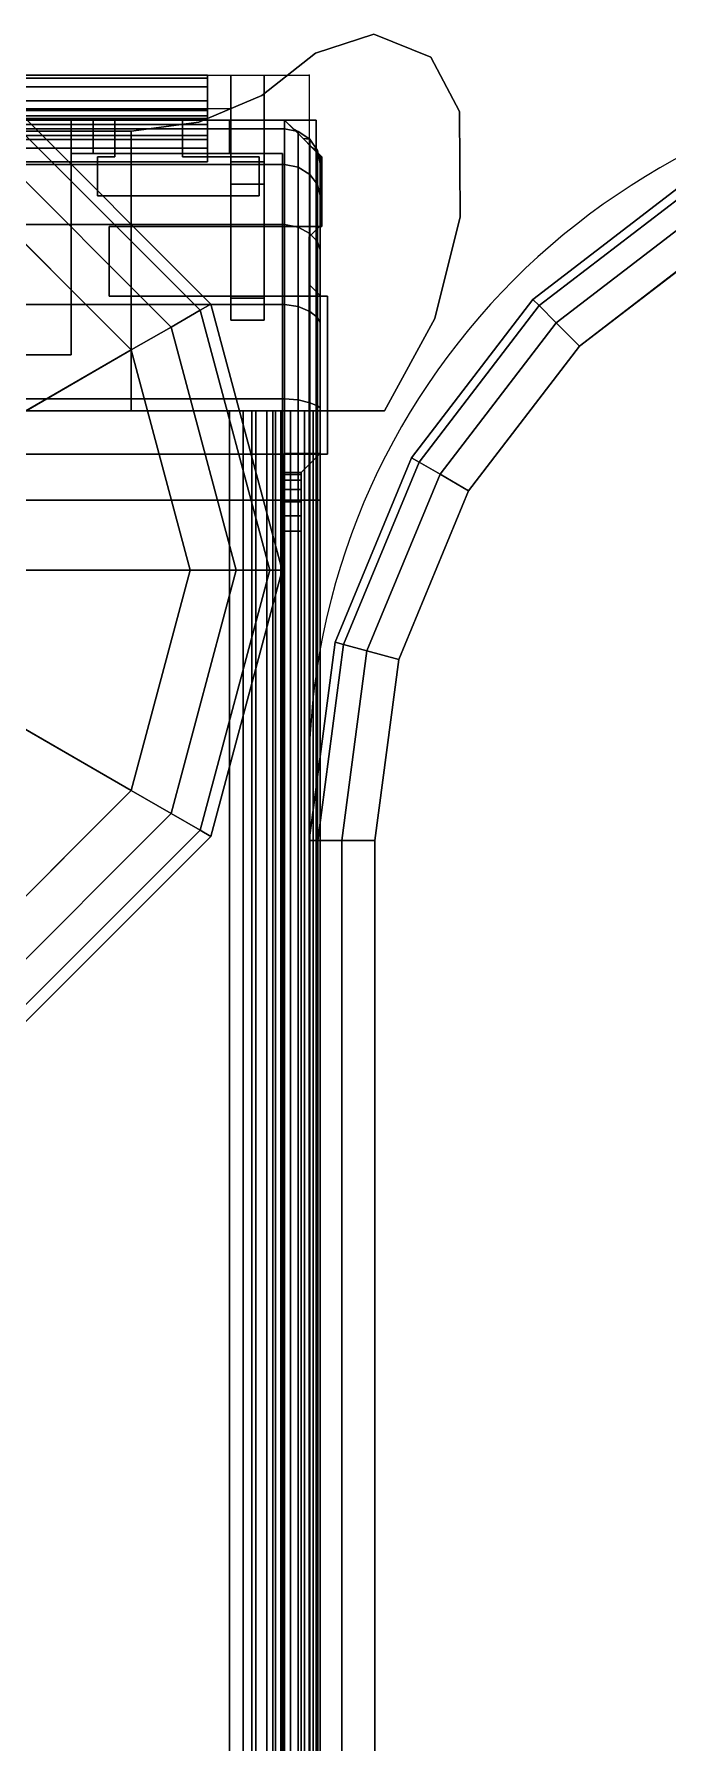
# Model space of a CAD drawing. Extents: x -170 to 1783, y -20 to 1205.
# Drawn here: x 171.424 to 172.558, y 828.281 to 831.336 of the extents above; entities that cross this region are included whole.
import ezdxf

# ---------------------------------------------------------------- set-up
doc = ezdxf.new("R2010")
doc.units = 0
doc.header["$LTSCALE"] = 96
doc.header["$MEASUREMENT"] = 0
for name, color, linetype in [('A-FURN-3-PANEL-GLIDE', 7, 'Continuous'), ('A-FURN-3-PANEL-RACE', 7, 'Continuous'), ('A-FURN-3-PANEL-SIDE1', 7, 'Continuous'), ('A-FURN-3-PANEL-SIDE2', 7, 'Continuous'), ('A-FURN-3-PANEL-TOPCAP', 7, 'Continuous'), ('A-FURN-3-PANEL-TRIM', 7, 'Continuous'), ('A-FURN-3-WKSF-TOP', 7, 'Continuous'), ('A-FURN-3-WKSF-TRIM', 7, 'Continuous'), ('A-FURN-P-PNLS', 7, 'Continuous'), ('A-FURN-P-WKSF', 7, 'Continuous'), ('MAIN_PANEL', 7, 'Continuous'), ('MAIN_PANEL_COMP', 7, 'Continuous'), ('MAIN_WKSURF', 7, 'Continuous')]:
    doc.layers.add(name, color=color, linetype=linetype)

# ---------------------------------------------------------------- blocks, each defined once
blk = doc.blocks.new('EC-EFN-244')
at = {"layer": 'A-FURN-3-PANEL-GLIDE', "color": 20, "linetype": 'Continuous'}
for points in [[(0.4201, 1.8052, 0.2464), (0.4091, 1.8242, 0.1642), (0.885, 1.9517, 0.1642), (0.885, 1.9297, 0.2464)], [(0.4091, 1.8242, 0.1642), (0.4201, 1.8052, 0.0821), (0.885, 1.9297, 0.0821), (0.885, 1.9517, 0.1642)], [(0.4502, 1.7531, 0.3065), (0.4201, 1.8052, 0.2464), (0.885, 1.9297, 0.2464), (0.885, 1.8696, 0.3065)], [(0.4201, 1.8052, 0.0821), (0.4502, 1.7531, 0.022), (0.885, 1.8696, 0.022), (0.885, 1.9297, 0.0821)], [(0.885, 1.9297, 0.2464), (0.885, 1.9517, 0.1642), (1.3609, 1.8242, 0.1642), (1.3499, 1.8052, 0.2464)], [(0.885, 1.9517, 0.1642), (0.885, 1.9297, 0.0821), (1.3499, 1.8052, 0.0821), (1.3609, 1.8242, 0.1642)], [(0.885, 1.8696, 0.3065), (0.885, 1.9297, 0.2464), (1.3499, 1.8052, 0.2464), (1.3198, 1.7531, 0.3065)], [(0.885, 1.9297, 0.0821), (0.885, 1.8696, 0.022), (1.3198, 1.7531, 0.022), (1.3499, 1.8052, 0.0821)], [(0.4912, 1.682, 0.3285), (0.4502, 1.7531, 0.3065), (0.885, 1.8696, 0.3065), (0.885, 1.7875, 0.3285)], [(0.4502, 1.7531, 0.022), (0.4912, 1.682), (0.885, 1.7875), (0.885, 1.8696, 0.022)], [(0.885, 1.7875, 0.3285), (0.885, 1.8696, 0.3065), (1.3198, 1.7531, 0.3065), (1.2787, 1.682, 0.3285)], [(0.885, 1.8696, 0.022), (0.885, 1.7875), (1.2787, 1.682), (1.3198, 1.7531, 0.022)], [(0.0798, 1.4649, 0.2464), (0.0608, 1.4759, 0.1642), (0.4091, 1.8242, 0.1642), (0.4201, 1.8052, 0.2464)], [(0.0608, 1.4759, 0.1642), (0.0798, 1.4649, 0.0821), (0.4201, 1.8052, 0.0821), (0.4091, 1.8242, 0.1642)], [(0.1319, 1.4348, 0.3065), (0.0798, 1.4649, 0.2464), (0.4201, 1.8052, 0.2464), (0.4502, 1.7531, 0.3065)], [(0.0798, 1.4649, 0.0821), (0.1319, 1.4348, 0.022), (0.4502, 1.7531, 0.022), (0.4201, 1.8052, 0.0821)], [(1.3198, 1.7531, 0.3065), (1.3499, 1.8052, 0.2464), (1.6902, 1.4649, 0.2464), (1.6381, 1.4348, 0.3065)], [(1.3499, 1.8052, 0.0821), (1.3198, 1.7531, 0.022), (1.6381, 1.4348, 0.022), (1.6902, 1.4649, 0.0821)], [(1.3499, 1.8052, 0.2464), (1.3609, 1.8242, 0.1642), (1.7092, 1.4759, 0.1642), (1.6902, 1.4649, 0.2464)], [(1.3609, 1.8242, 0.1642), (1.3499, 1.8052, 0.0821), (1.6902, 1.4649, 0.0821), (1.7092, 1.4759, 0.1642)], [(0.7837, 1.1754, 0.3285), (0.4912, 1.682, 0.3285), (0.885, 1.7875, 0.3285), (0.885, 1.2025, 0.3285)], [(0.885, 1.2025, 0.3285), (0.885, 1.7875, 0.3285), (1.2787, 1.682, 0.3285), (0.9862, 1.1754, 0.3285)], [(0.203, 1.3937, 0.3285), (0.1319, 1.4348, 0.3065), (0.4502, 1.7531, 0.3065), (0.4912, 1.682, 0.3285)], [(0.1319, 1.4348, 0.022), (0.203, 1.3937), (0.4912, 1.682), (0.4502, 1.7531, 0.022)], [(1.2787, 1.682, 0.3285), (1.3198, 1.7531, 0.3065), (1.6381, 1.4348, 0.3065), (1.567, 1.3937, 0.3285)], [(1.3198, 1.7531, 0.022), (1.2787, 1.682), (1.567, 1.3937), (1.6381, 1.4348, 0.022)], [(0.7096, 1.1013, 0.3285), (0.203, 1.3937, 0.3285), (0.4912, 1.682, 0.3285), (0.7837, 1.1754, 0.3285)], [(0.9862, 1.1754, 0.3285), (1.2787, 1.682, 0.3285), (1.567, 1.3937, 0.3285), (1.0604, 1.1013, 0.3285)]]:
    blk.add_3dface(points, dxfattribs=at)
at = {"layer": 'A-FURN-3-PANEL-GLIDE', "color": 20, "linetype": 'Continuous', "invisible_edges": 12}
for points in [[(0.885, 1), (0.885, 1.7875), (0.4912, 1.682)], [(0.885, 1), (1.2787, 1.682), (0.885, 1.7875)], [(0.885, 1), (0.4912, 1.682), (0.203, 1.3937)], [(0.885, 1), (1.567, 1.3937), (1.2787, 1.682)]]:
    blk.add_3dface(points, dxfattribs=at)
at = {"layer": 'A-FURN-3-PANEL-RACE', "color": 40, "linetype": 'Continuous'}
for points, invisible_edges in [([(0.08, 2.0125, 3.515), (0.08, 2.0125, 0.3963), (23.92, 2.0125, 0.3963), (23.92, 2.0125, 3.515)], 8), ([(0.08, 1.8575, 3.1951), (0.08, 1.8575, 1.4986), (0.08, 2.0125, 0.3963), (0.08, 2.0125, 3.515)], 10), ([(0.5, 1.5745, 0.3963), (23.5, 1.5745, 0.3963), (0.08, 2.0125, 0.3963), (0.08, 1.5745, 0.3963)], 3), ([(23.5, 1.5745, 0.3963), (23.92, 1.5745, 0.3963), (23.92, 2.0125, 0.3963), (0.08, 2.0125, 0.3963)], 8), ([(0.08, 1.8181, 1.4986), (0.08, 1.5745, 0.3963), (0.08, 2.0125, 0.3963), (0.08, 1.8575, 1.4986)], 5), ([(0.08, 1.5745, 3.245), (0.08, 1.8575, 3.1951), (0.08, 2.0125, 3.515), (0.08, 1.5745, 3.515)], 2), ([(0.14, 1.5745, 3.515), (0.08, 1.5745, 3.515), (0.08, 2.0125, 3.515), (0.14, 1.9525, 3.515)], 4), ([(0.14, 1.9525, 3.515), (0.08, 2.0125, 3.515), (0.6, 2.0125, 3.515), (0.6, 1.9525, 3.515)], 1), ([(0.6, 2.0125, 4.0847), (0.6, 2.0125, 3.515), (23.4, 2.0125, 3.515), (23.4, 2.0125, 4.0847)], 2), ([(0.6, 1.9525, 3.515), (0.6, 2.0125, 3.515), (0.6, 2.0125, 4.0847), (0.6, 1.9525, 4.0847)], 4), ([(0.6, 1.9493, 4.1093), (0.6, 1.9525, 4.0847), (0.6, 2.0125, 4.0847), (0.6, 2.0072, 4.1248)], 10), ([(0.6, 1.9398, 4.1322), (0.6, 1.9493, 4.1093), (0.6, 2.0072, 4.1248), (0.6, 1.9918, 4.1622)], 10), ([(0.6, 1.9247, 4.1519), (0.6, 1.9398, 4.1322), (0.6, 1.9918, 4.1622), (0.6, 1.9671, 4.1943)], 10), ([(0.6, 1.905, 4.1669), (0.6, 1.9247, 4.1519), (0.6, 1.9671, 4.1943), (0.6, 1.935, 4.2189)], 10), ([(23.86, 1.9525, 0.4563), (0.14, 1.9525, 0.4563), (0.14, 1.9525, 3.515), (23.86, 1.9525, 3.515)], 4), ([(0.14, 1.9525, 0.4563), (0.14, 1.8575, 1.4986), (0.14, 1.8575, 3.1951), (0.14, 1.9525, 3.515)], 5), ([(0.5, 1.5745, 0.4563), (0.14, 1.5745, 0.4563), (0.14, 1.9525, 0.4563), (23.5, 1.5745, 0.4563)], 12), ([(23.5, 1.5745, 0.4563), (0.14, 1.9525, 0.4563), (23.86, 1.9525, 0.4563), (23.86, 1.5745, 0.4563)], 1), ([(0.14, 1.5745, 0.4563), (0.14, 1.8181, 1.4986), (0.14, 1.8575, 1.4986), (0.14, 1.9525, 0.4563)], 5), ([(0.14, 1.8575, 3.1951), (0.14, 1.5745, 3.245), (0.14, 1.5745, 3.515), (0.14, 1.9525, 3.515)], 8), ([(23.4, 1.9525, 3.515), (0.6, 1.9525, 3.515), (0.6, 1.9525, 4.0847), (23.4, 1.9525, 4.0847)], 1), ([(0.6, 1.8821, 4.1764), (0.6, 1.905, 4.1669), (0.6, 1.935, 4.2189), (0.6, 1.8976, 4.2344)], 10), ([(0.6, 1.8575, 4.1797), (0.6, 1.8821, 4.1764), (0.6, 1.8976, 4.2344), (0.6, 1.8575, 4.2397)], 2), ([(0.08, 1.614, 1.7894), (0.08, 1.5745, 1.7894), (0.08, 1.5745, 0.3963), (0.08, 1.8181, 1.4986)], 4), ([(0.14, 1.5745, 1.7894), (0.14, 1.614, 1.7894), (0.14, 1.8181, 1.4986), (0.14, 1.5745, 0.4563)], 4), ([(0.08, 1.5745, 0.3963), (0.08, 1.5745, 1.7894), (0.14, 1.5745, 1.7894), (0.14, 1.5745, 0.4563)], 8), ([(0.5, 1.5745, 0.3963), (0.08, 1.5745, 0.3963), (0.14, 1.5745, 0.4563), (0.5, 1.5745, 0.4563)], 2), ([(2.098, 1.2625, 0.3963), (21.902, 1.2625, 0.3963), (0.5, 1.5745, 0.3963), (0.5, 1.2625, 0.3963)], 3), ([(23.5, 1.2625, 0.3963), (23.5, 1.5745, 0.3963), (0.5, 1.5745, 0.3963), (21.902, 1.2625, 0.3963)], 6), ([(2.098, 1.2625, 0.4563), (0.5, 1.2625, 0.4563), (0.5, 1.5745, 0.4563), (21.902, 1.2625, 0.4563)], 12), ([(23.5, 1.2625, 0.4563), (21.902, 1.2625, 0.4563), (0.5, 1.5745, 0.4563), (23.5, 1.5745, 0.4563)], 6)]:
    blk.add_3dface(points, dxfattribs=dict(at, invisible_edges=invisible_edges))
for points in [[(0.6, 2.0072, 4.1248), (0.6, 2.0125, 4.0847), (23.4, 2.0125, 4.0847), (23.4, 2.0072, 4.1248)], [(0.6, 1.9918, 4.1622), (0.6, 2.0072, 4.1248), (23.4, 2.0072, 4.1248), (23.4, 1.9918, 4.1622)], [(0.6, 1.9671, 4.1943), (0.6, 1.9918, 4.1622), (23.4, 1.9918, 4.1622), (23.4, 1.9671, 4.1943)], [(0.6, 1.935, 4.2189), (0.6, 1.9671, 4.1943), (23.4, 1.9671, 4.1943), (23.4, 1.935, 4.2189)], [(23.4, 1.9493, 4.1093), (23.4, 1.9525, 4.0847), (0.6, 1.9525, 4.0847), (0.6, 1.9493, 4.1093)], [(23.4, 1.9398, 4.1322), (23.4, 1.9493, 4.1093), (0.6, 1.9493, 4.1093), (0.6, 1.9398, 4.1322)], [(23.4, 1.9247, 4.1519), (23.4, 1.9398, 4.1322), (0.6, 1.9398, 4.1322), (0.6, 1.9247, 4.1519)], [(0.6, 1.8976, 4.2344), (0.6, 1.935, 4.2189), (23.4, 1.935, 4.2189), (23.4, 1.8976, 4.2344)], [(23.4, 1.905, 4.1669), (23.4, 1.9247, 4.1519), (0.6, 1.9247, 4.1519), (0.6, 1.905, 4.1669)], [(23.4, 1.8821, 4.1764), (23.4, 1.905, 4.1669), (0.6, 1.905, 4.1669), (0.6, 1.8821, 4.1764)], [(0.6, 1.8575, 4.2397), (0.6, 1.8976, 4.2344), (23.4, 1.8976, 4.2344), (23.4, 1.8575, 4.2397)], [(23.4, 1.8575, 4.1797), (23.4, 1.8821, 4.1764), (0.6, 1.8821, 4.1764), (0.6, 1.8575, 4.1797)], [(0.14, 1.8575, 1.4986), (0.08, 1.8575, 1.4986), (0.08, 1.8575, 3.1951), (0.14, 1.8575, 3.1951)], [(0.08, 1.8181, 1.4986), (0.08, 1.8575, 1.4986), (0.14, 1.8575, 1.4986), (0.14, 1.8181, 1.4986)], [(0.14, 1.8575, 3.1951), (0.08, 1.8575, 3.1951), (0.08, 1.5745, 3.245), (0.14, 1.5745, 3.245)], [(0.6, 1.8575, 4.1797), (0.6, 1.8575, 4.2397), (23.4, 1.8575, 4.2397), (23.4, 1.8575, 4.1797)], [(0.08, 1.614, 1.7894), (0.08, 1.8181, 1.4986), (0.14, 1.8181, 1.4986), (0.14, 1.614, 1.7894)], [(0.08, 1.5745, 1.7894), (0.08, 1.614, 1.7894), (0.14, 1.614, 1.7894), (0.14, 1.5745, 1.7894)], [(0.14, 1.5745, 3.245), (0.08, 1.5745, 3.245), (0.08, 1.5745, 3.515), (0.14, 1.5745, 3.515)], [(0.5, 1.2625, 0.3963), (0.5, 1.5745, 0.3963), (0.5, 1.5745, 0.4563), (0.5, 1.2625, 0.4563)]]:
    blk.add_3dface(points, dxfattribs=at)
at = {"layer": 'A-FURN-3-PANEL-SIDE1', "color": 7, "linetype": 'Continuous'}
for points in [[(23.3224, 1.955, 43.7401), (23.3228, 0.045, 43.7401), (0.6776, 0.045, 43.7401), (0.6776, 1.955, 43.7401)], [(0.6776, 0.045, 4.2397), (0.6776, 1.955, 4.2397), (0.6776, 1.955, 43.7401), (0.6776, 0.045, 43.7401)], [(23.3224, 0.045, 4.2397), (23.3224, 1.955, 4.2397), (0.6776, 1.955, 4.2397), (0.6776, 0.045, 4.2397)]]:
    blk.add_3dface(points, dxfattribs=at)
at = {"layer": 'A-FURN-3-PANEL-SIDE2', "color": 7, "linetype": 'Continuous'}
blk.add_3dface([(0.6776, 1.955, 43.7401), (0.6776, 1.955, 4.2397), (23.3224, 1.955, 4.2397), (23.3224, 1.955, 43.7401)], dxfattribs=at)
at = {"layer": 'A-FURN-3-PANEL-TOPCAP', "color": 60, "linetype": 'Continuous'}
for points, invisible_edges in [([(0.1285, -0.0047, 43.635), (0.144, -0.02, 43.635), (0.144, 2.02, 43.635), (0.1285, 2.0047, 43.635)], 10), ([(0.144, 2.02, 43.635), (0.269, 2.02, 43.635), (0.2783, 2.02, 43.7687), (0.1575, 2.02, 43.8011)], 4), ([(0.144, -0.02, 43.635), (0.269, -0.02, 43.635), (0.269, 2.02, 43.635), (0.144, 2.02, 43.635)], 10), ([(0.1575, 2.02, 43.8011), (0.2783, 2.02, 43.7687), (0.3232, 2.02, 43.8949), (0.2149, 2.02, 43.9575)], 5), ([(0.2149, 2.02, 43.9575), (0.3232, 2.02, 43.8949), (0.4005, 2.02, 44.0044), (0.3121, 2.02, 44.0929)], 5), ([(0.269, 2.02, 43.635), (0.289, 2, 43.635), (0.2976, 2, 43.7635), (0.2783, 2.02, 43.7687)], 4), ([(0.289, 2, 43.635), (0.269, 2.02, 43.635), (0.269, -0.02, 43.635), (0.289, 0, 43.635)], 10), ([(0.2783, 2.02, 43.7687), (0.2976, 2, 43.7635), (0.3405, 2, 43.8849), (0.3232, 2.02, 43.8949)], 5), ([(0.3121, 2.02, 44.0929), (0.4005, 2.02, 44.0044), (0.5044, 2.02, 44.0891), (0.4419, 2.02, 44.1974)], 5), ([(0.3232, 2.02, 43.8949), (0.3405, 2, 43.8849), (0.4146, 2, 43.9903), (0.4005, 2.02, 44.0044)], 5), ([(0.3741, 2, 43.635), (0.394, 2.02, 43.635), (0.399, 2.02, 43.7363), (0.3798, 2, 43.7415)], 4), ([(0.394, 2.02, 43.635), (0.3741, 2, 43.635), (0.3741, 0, 43.635), (0.394, -0.02, 43.635)], 10), ([(0.3798, 2, 43.7415), (0.399, 2.02, 43.7363), (0.4315, 2.02, 43.8323), (0.4142, 2, 43.8424)], 5), ([(0.6807, 2.02, 43.671), (0.399, 2.02, 43.7363), (0.394, 2.02, 43.635), (0.676, 2.02, 43.635)], 1), ([(0.676, 2.02, 43.635), (0.394, 2.02, 43.635), (0.394, -0.02, 43.635), (0.676, -0.02, 43.635)], 10), ([(0.6946, 2.02, 43.7045), (0.4315, 2.02, 43.8323), (0.399, 2.02, 43.7363), (0.6807, 2.02, 43.671)], 5), ([(0.4005, 2.02, 44.0044), (0.4146, 2, 43.9903), (0.5144, 2, 44.0717), (0.5044, 2.02, 44.0891)], 5), ([(0.4142, 2, 43.8424), (0.4315, 2.02, 43.8323), (0.4889, 2.02, 43.9159), (0.4748, 2, 43.9301)], 5), ([(0.4315, 2.02, 43.8323), (0.6946, 2.02, 43.7045), (0.7167, 2.02, 43.7333), (0.4889, 2.02, 43.9159)], 5), ([(0.4419, 2.02, 44.1974), (0.5044, 2.02, 44.0891), (0.6273, 2.02, 44.1426), (0.5949, 2.02, 44.2633)], 5), ([(0.4748, 2, 43.9301), (0.4889, 2.02, 43.9159), (0.5669, 2.02, 43.9807), (0.5569, 2, 43.998)], 5), ([(0.7455, 2.02, 43.7554), (0.5669, 2.02, 43.9807), (0.4889, 2.02, 43.9159), (0.7167, 2.02, 43.7333)], 5), ([(0.5044, 2.02, 44.0891), (0.5144, 2, 44.0717), (0.6324, 2, 44.1232), (0.6273, 2.02, 44.1426)], 5), ([(0.5569, 2, 43.998), (0.5669, 2.02, 43.9807), (0.6596, 2.02, 44.0218), (0.6544, 2, 44.0411)], 5), ([(0.5669, 2.02, 43.9807), (0.7455, 2.02, 43.7554), (0.779, 2.02, 43.7693), (0.6596, 2.02, 44.0218)], 5), ([(0.5949, 2.02, 44.2633), (0.6273, 2.02, 44.1426), (0.76, 2.02, 44.161), (0.76, 2.02, 44.286)], 5), ([(0.6273, 2.02, 44.1426), (0.6324, 2, 44.1232), (0.76, 2, 44.141), (0.76, 2.02, 44.161)], 5), ([(0.6544, 2, 44.0411), (0.6596, 2.02, 44.0218), (0.76, 2.02, 44.036), (0.76, 2, 44.056)], 5), ([(0.815, 2.02, 43.7741), (0.76, 2.02, 44.036), (0.6596, 2.02, 44.0218), (0.779, 2.02, 43.7693)], 5), ([(0.676, 2.02, 43.635), (0.71, 1.986, 43.635), (0.7136, 1.986, 43.6622), (0.6807, 2.02, 43.671)], 4), ([(0.6807, 2.02, 43.671), (0.7136, 1.986, 43.6622), (0.724, 1.986, 43.6875), (0.6946, 2.02, 43.7045)], 5), ([(0.6946, 2.02, 43.7045), (0.724, 1.986, 43.6875), (0.7407, 1.986, 43.7093), (0.7167, 2.02, 43.7333)], 5), ([(0.7167, 2.02, 43.7333), (0.7407, 1.986, 43.7093), (0.7625, 1.986, 43.726), (0.7455, 2.02, 43.7554)], 5), ([(0.7455, 2.02, 43.7554), (0.7625, 1.986, 43.726), (0.7878, 1.986, 43.7365), (0.779, 2.02, 43.7693)], 5), ([(0.76, 2.02, 44.286), (0.76, 2.02, 44.161), (23.24, 2.02, 44.161), (23.24, 2.02, 44.286)], 5), ([(23.24, 2, 44.141), (23.24, 2.02, 44.161), (0.76, 2.02, 44.161), (0.76, 2, 44.141)], 5), ([(23.24, 2.02, 44.036), (23.24, 2, 44.056), (0.76, 2, 44.056), (0.76, 2.02, 44.036)], 5), ([(0.76, 2.02, 44.036), (0.815, 2.02, 43.7741), (23.185, 2.02, 43.7741), (23.24, 2.02, 44.036)], 5), ([(0.779, 2.02, 43.7693), (0.7878, 1.986, 43.7365), (0.815, 1.986, 43.7401), (0.815, 2.02, 43.7741)], 5), ([(23.185, 2.02, 43.7741), (0.815, 2.02, 43.7741), (0.815, 1.986, 43.7401), (23.185, 1.986, 43.7401)], 10), ([(0.0965, 0.0273, 43.635), (0.1129, 0.0106, 43.635), (0.1129, 1.9894, 43.635), (0.0965, 1.9727, 43.635)], 10), ([(0.1285, 2.0047, 43.635), (0.1129, 1.9894, 43.635), (0.1129, 0.0106, 43.635), (0.1285, -0.0047, 43.635)], 10), ([(0.289, 2, 43.635), (0.3741, 2, 43.635), (0.3798, 2, 43.7415), (0.2976, 2, 43.7635)], 4), ([(0.289, 0, 43.635), (0.3741, 0, 43.635), (0.3741, 2, 43.635), (0.289, 2, 43.635)], 10), ([(0.2976, 2, 43.7635), (0.3798, 2, 43.7415), (0.4142, 2, 43.8424), (0.3405, 2, 43.8849)], 5), ([(0.3405, 2, 43.8849), (0.4142, 2, 43.8424), (0.4748, 2, 43.9301), (0.4146, 2, 43.9903)], 5), ([(0.4146, 2, 43.9903), (0.4748, 2, 43.9301), (0.5569, 2, 43.998), (0.5144, 2, 44.0717)], 5), ([(0.5144, 2, 44.0717), (0.5569, 2, 43.998), (0.6544, 2, 44.0411), (0.6324, 2, 44.1232)], 5), ([(0.6324, 2, 44.1232), (0.6544, 2, 44.0411), (0.76, 2, 44.056), (0.76, 2, 44.141)], 5), ([(0.76, 2, 44.141), (0.76, 2, 44.056), (23.24, 2, 44.056), (23.24, 2, 44.141)], 5), ([(0.0965, 1.9727, 43.635), (0.08, 1.956, 43.635), (0.08, 0.044, 43.635), (0.0965, 0.0273, 43.635)], 8)]:
    blk.add_3dface(points, dxfattribs=dict(at, invisible_edges=invisible_edges))
for points in [[(0.1344, 2.0151, 43.8047), (0.1285, 2.0047, 43.635), (0.144, 2.02, 43.635), (0.1575, 2.02, 43.8011)], [(0.1955, 2.0151, 43.9663), (0.1344, 2.0151, 43.8047), (0.1575, 2.02, 43.8011), (0.2149, 2.02, 43.9575)], [(0.2978, 2.0151, 44.1072), (0.1955, 2.0151, 43.9663), (0.2149, 2.02, 43.9575), (0.3121, 2.02, 44.0929)], [(0.4331, 2.0151, 44.2168), (0.2978, 2.0151, 44.1072), (0.3121, 2.02, 44.0929), (0.4419, 2.02, 44.1974)], [(0.5913, 2.0151, 44.2864), (0.4331, 2.0151, 44.2168), (0.4419, 2.02, 44.1974), (0.5949, 2.02, 44.2633)], [(0.76, 2.0151, 44.3105), (0.5913, 2.0151, 44.2864), (0.5949, 2.02, 44.2633), (0.76, 2.02, 44.286)], [(0.71, 1.986, 43.635), (0.676, 2.02, 43.635), (0.676, 1.955, 43.635), (0.71, 1.955, 43.635)], [(23.24, 2.02, 44.286), (23.24, 2.0151, 44.3105), (0.76, 2.0151, 44.3105), (0.76, 2.02, 44.286)], [(0.1006, 1.9805, 43.8155), (0.0965, 1.9727, 43.635), (0.1129, 1.9894, 43.635), (0.1143, 2.0013, 43.8104)], [(0.1644, 1.9805, 43.9859), (0.1006, 1.9805, 43.8155), (0.1143, 2.0013, 43.8104), (0.1774, 2.0013, 43.977)], [(0.1143, 2.0013, 43.8104), (0.1129, 1.9894, 43.635), (0.1285, 2.0047, 43.635), (0.1344, 2.0151, 43.8047)], [(0.1774, 2.0013, 43.977), (0.1143, 2.0013, 43.8104), (0.1344, 2.0151, 43.8047), (0.1955, 2.0151, 43.9663)], [(0.2713, 1.9805, 44.1337), (0.1644, 1.9805, 43.9859), (0.1774, 2.0013, 43.977), (0.2828, 2.0013, 44.1222)], [(0.2828, 2.0013, 44.1222), (0.1774, 2.0013, 43.977), (0.1955, 2.0151, 43.9663), (0.2978, 2.0151, 44.1072)], [(0.4136, 1.9805, 44.248), (0.2713, 1.9805, 44.1337), (0.2828, 2.0013, 44.1222), (0.4225, 2.0013, 44.2349)], [(0.4225, 2.0013, 44.2349), (0.2828, 2.0013, 44.1222), (0.2978, 2.0151, 44.1072), (0.4331, 2.0151, 44.2168)], [(0.5806, 1.9805, 44.3203), (0.4136, 1.9805, 44.248), (0.4225, 2.0013, 44.2349), (0.5856, 2.0013, 44.3065)], [(0.5856, 2.0013, 44.3065), (0.4225, 2.0013, 44.2349), (0.4331, 2.0151, 44.2168), (0.5913, 2.0151, 44.2864)], [(0.76, 1.9805, 44.3451), (0.5806, 1.9805, 44.3203), (0.5856, 2.0013, 44.3065), (0.76, 2.0013, 44.3313)], [(0.76, 2.0013, 44.3313), (0.5856, 2.0013, 44.3065), (0.5913, 2.0151, 44.2864), (0.76, 2.0151, 44.3105)], [(0.7136, 1.955, 43.6622), (0.7136, 1.986, 43.6622), (0.71, 1.986, 43.635), (0.71, 1.955, 43.635)], [(0.724, 1.955, 43.6875), (0.724, 1.986, 43.6875), (0.7136, 1.986, 43.6622), (0.7136, 1.955, 43.6622)], [(0.7407, 1.955, 43.7093), (0.7407, 1.986, 43.7093), (0.724, 1.986, 43.6875), (0.724, 1.955, 43.6875)], [(0.7625, 1.955, 43.726), (0.7625, 1.986, 43.726), (0.7407, 1.986, 43.7093), (0.7407, 1.955, 43.7093)], [(23.24, 2.0151, 44.3105), (23.24, 2.0013, 44.3313), (0.76, 2.0013, 44.3313), (0.76, 2.0151, 44.3105)], [(23.24, 2.0013, 44.3313), (23.24, 1.9805, 44.3451), (0.76, 1.9805, 44.3451), (0.76, 2.0013, 44.3313)], [(0.7878, 1.955, 43.7365), (0.7878, 1.986, 43.7365), (0.7625, 1.986, 43.726), (0.7625, 1.955, 43.726)], [(0.815, 1.955, 43.7401), (0.815, 1.986, 43.7401), (0.7878, 1.986, 43.7365), (0.7878, 1.955, 43.7365)], [(23.185, 1.955, 43.7401), (23.185, 1.986, 43.7401), (0.815, 1.986, 43.7401), (0.815, 1.955, 43.7401)], [(0.0957, 1.956, 43.8177), (0.08, 1.956, 43.635), (0.0965, 1.9727, 43.635), (0.1006, 1.9805, 43.8155)], [(0.0957, 0.044, 43.8177), (0.08, 0.044, 43.635), (0.08, 1.956, 43.635), (0.0957, 1.956, 43.8177)], [(0.1595, 1.956, 43.9895), (0.0957, 1.956, 43.8177), (0.1006, 1.9805, 43.8155), (0.1644, 1.9805, 43.9859)], [(0.1595, 0.044, 43.9895), (0.0957, 0.044, 43.8177), (0.0957, 1.956, 43.8177), (0.1595, 1.956, 43.9895)], [(0.2668, 1.956, 44.1382), (0.1595, 1.956, 43.9895), (0.1644, 1.9805, 43.9859), (0.2713, 1.9805, 44.1337)], [(0.2668, 0.044, 44.1382), (0.1595, 0.044, 43.9895), (0.1595, 1.956, 43.9895), (0.2668, 1.956, 44.1382)], [(0.4099, 1.956, 44.2528), (0.2668, 1.956, 44.1382), (0.2713, 1.9805, 44.1337), (0.4136, 1.9805, 44.248)], [(0.4099, 0.044, 44.2528), (0.2668, 0.044, 44.1382), (0.2668, 1.956, 44.1382), (0.4099, 1.956, 44.2528)], [(0.5783, 1.956, 44.3252), (0.4099, 1.956, 44.2528), (0.4136, 1.9805, 44.248), (0.5806, 1.9805, 44.3203)], [(0.5783, 0.044, 44.3252), (0.4099, 0.044, 44.2528), (0.4099, 1.956, 44.2528), (0.5783, 1.956, 44.3252)], [(0.76, 1.956, 44.35), (0.5783, 1.956, 44.3252), (0.5806, 1.9805, 44.3203), (0.76, 1.9805, 44.3451)], [(0.76, 0.044, 44.35), (0.5783, 0.044, 44.3252), (0.5783, 1.956, 44.3252), (0.76, 1.956, 44.35)], [(23.24, 1.9805, 44.3451), (23.24, 1.956, 44.35), (0.76, 1.956, 44.35), (0.76, 1.9805, 44.3451)], [(0.76, 0.044, 44.35), (0.76, 1.956, 44.35), (23.24, 1.956, 44.35), (23.24, 0.044, 44.35)]]:
    blk.add_3dface(points, dxfattribs=at)
at = {"layer": 'A-FURN-3-PANEL-TRIM', "color": 60, "linetype": 'Continuous'}
for points, invisible_edges in [([(-0.0735, 2.1159, 3.8013), (0.6, 2.1348, 3.8013), (0.065, 2.269, 3.8013), (-0.0322, 2.2178, 3.8013)], 3), ([(-0.0735, 2.1159, 4.013), (-0.0322, 2.2178, 4.013), (0.065, 2.269, 4.013), (0.6, 2.1348, 4.013)], 12), ([(0.065, 2.269, 3.8013), (0.6, 2.1348, 3.8013), (0.4351, 2.2249, 3.8013), (0.2529, 2.2706, 3.8013)], 1), ([(0.065, 2.269, 4.013), (0.2529, 2.2706, 4.013), (0.4351, 2.2249, 4.013), (0.6, 2.1348, 4.013)], 8), ([(0.0361, 1.9153, 3.8013), (0.6, 2.1348, 3.8013), (-0.0735, 2.1159, 3.8013), (-0.0395, 2.0114, 3.8013)], 3), ([(0.0361, 1.9153, 4.013), (-0.0395, 2.0114, 4.013), (-0.0735, 2.1159, 4.013), (0.6, 2.1348, 4.013)], 12), ([(0.1, 1.6815, 3.8013), (0.6, 2.1348, 3.8013), (0.0361, 1.9153, 3.8013), (0.0837, 1.8027, 3.8013)], 3), ([(0.1, 1.6815, 4.013), (0.0837, 1.8027, 4.013), (0.0361, 1.9153, 4.013), (0.6, 2.1348, 4.013)], 12), ([(0.1, 1.6815, 3.8013), (0.6, 1.6815, 3.8013), (0.6, 2.1348, 3.8013)], 12), ([(0.6, 2.1348, 4.013), (0.6, 1.6815, 4.013), (0.1, 1.6815, 4.013)], 12), ([(0.0802, 1.7737, 43.635), (0.08, 1.956, 43.635), (0.1457, 2.0228, 43.635), (0.1457, 1.7737, 43.635)], 4), ([(0.2155, 1.9109, 43.635), (0.1457, 1.9109, 43.635), (0.1457, 2.0228, 43.635), (0.2701, 2.0228, 43.635)], 10), ([(0.395, 2.0328, 43.635), (0.6776, 2.0328, 43.635), (0.6776, -0.0328, 43.635), (0.395, -0.0328, 43.635)], 8), ([(0.6, -0.1348, 3.5747), (0.6, 1.6815, 3.5747), (0.1, 1.6815, 3.5747), (0.1, 0.3185, 3.5747)], 10), ([(0.6, -0.1348, 4.2397), (0.1, 0.3185, 4.2397), (0.1, 1.6815, 4.2397), (0.6, 1.6815, 4.2397)], 5), ([(0.1457, 0.3473, 43.635), (0.0802, 0.3473, 43.635), (0.0802, 1.6527, 43.635), (0.1457, 1.6527, 43.635)], 8), ([(0.1457, 1.6218, 43.635), (0.2155, 1.6218, 43.635), (0.2155, 0.3782, 43.635), (0.1457, 0.3782, 43.635)], 10), ([(0.2701, 1.6426, 43.635), (0.395, 1.6426, 43.635), (0.395, 0.3574, 43.635), (0.2701, 0.3574, 43.635)], 10)]:
    blk.add_3dface(points, dxfattribs=dict(at, invisible_edges=invisible_edges))
for points in [[(-0.0322, 2.2178, 3.8013), (0.065, 2.269, 3.8013), (0.065, 2.269, 4.013), (-0.0322, 2.2178, 4.013)], [(0.065, 2.269, 3.8013), (0.2529, 2.2706, 3.8013), (0.2529, 2.2706, 4.013), (0.065, 2.269, 4.013)], [(0.2529, 2.2706, 3.8013), (0.4351, 2.2249, 3.8013), (0.4351, 2.2249, 4.013), (0.2529, 2.2706, 4.013)], [(-0.0735, 2.1159, 3.8013), (-0.0322, 2.2178, 3.8013), (-0.0322, 2.2178, 4.013), (-0.0735, 2.1159, 4.013)], [(0.4351, 2.2249, 3.8013), (0.6, 2.1348, 3.8013), (0.6, 2.1348, 4.013), (0.4351, 2.2249, 4.013)], [(-0.0395, 2.0114, 3.8013), (-0.0735, 2.1159, 3.8013), (-0.0735, 2.1159, 4.013), (-0.0395, 2.0114, 4.013)], [(0.6, 2.1348, 3.8013), (0.6, 1.6815, 3.8013), (0.6, 1.6815, 4.013), (0.6, 2.1348, 4.013)], [(0.1457, 2.0228, 4.2397), (0.1457, 2.0228, 43.635), (0.08, 1.956, 43.635), (0.0802, 1.956, 4.2397)], [(0.1457, 2.0228, 4.2397), (0.2701, 2.0228, 4.2397), (0.2701, 2.0228, 43.635), (0.1457, 2.0228, 43.635)], [(0.2701, 2.0228, 43.635), (0.2701, 2.0228, 4.2397), (0.2701, 1.6426, 4.2397), (0.2701, 1.6426, 43.635)], [(0.395, 2.0328, 4.2397), (0.6776, 2.0328, 4.2397), (0.6776, 2.0328, 43.635), (0.395, 2.0328, 43.635)], [(0.395, 1.6426, 43.635), (0.395, 1.6426, 4.2397), (0.395, 2.0328, 4.2397), (0.395, 2.0328, 43.635)], [(0.6776, 2.0328, 4.2397), (0.6776, 1.955, 4.2397), (0.6776, 1.955, 43.635), (0.6776, 2.0328, 43.635)], [(0.0361, 1.9153, 3.8013), (-0.0395, 2.0114, 3.8013), (-0.0395, 2.0114, 4.013), (0.0361, 1.9153, 4.013)], [(0.0802, 1.7737, 43.635), (0.0802, 1.7737, 4.2397), (0.0802, 1.956, 4.2397), (0.08, 1.956, 43.635)], [(0.0837, 1.8027, 3.8013), (0.0361, 1.9153, 3.8013), (0.0361, 1.9153, 4.013), (0.0837, 1.8027, 4.013)], [(0.2155, 1.9109, 4.2397), (0.1457, 1.9109, 4.2397), (0.1457, 1.9109, 43.635), (0.2155, 1.9109, 43.635)], [(0.1457, 1.9109, 43.635), (0.1457, 1.9109, 4.2397), (0.1457, 1.7737, 4.2397), (0.1457, 1.7737, 43.635)], [(0.2155, 1.6218, 43.635), (0.2155, 1.6218, 4.2397), (0.2155, 1.9109, 4.2397), (0.2155, 1.9109, 43.635)], [(0.1, 1.6815, 3.8013), (0.0837, 1.8027, 3.8013), (0.0837, 1.8027, 4.013), (0.1, 1.6815, 4.013)], [(0.1457, 1.7737, 4.2397), (0.0802, 1.7737, 4.2397), (0.0802, 1.7737, 43.635), (0.1457, 1.7737, 43.635)], [(0.1, 0.3185, 4.2397), (0.1, 0.3185, 3.5747), (0.1, 1.6815, 3.5747), (0.1, 1.6815, 4.2397)], [(0.1, 1.6815, 4.2397), (0.1, 1.6815, 4.013), (0.6, 1.6815, 4.013), (0.6, 1.6815, 4.2397)], [(0.6, 1.6815, 3.8013), (0.1, 1.6815, 3.8013), (0.1, 1.6815, 3.5747), (0.6, 1.6815, 3.5747)], [(0.6, 1.6815, 3.5747), (0.6, -0.1348, 3.5747), (0.6, -0.1348, 4.2397), (0.6, 1.6815, 4.2397)], [(0.0802, 1.6527, 4.2397), (0.1457, 1.6527, 4.2397), (0.1457, 1.6527, 43.635), (0.0802, 1.6527, 43.635)], [(0.0802, 0.3473, 43.635), (0.0802, 0.3473, 4.2397), (0.0802, 1.6527, 4.2397), (0.0802, 1.6527, 43.635)], [(0.1457, 1.6527, 43.635), (0.1457, 1.6527, 4.2397), (0.1457, 1.6218, 4.2397), (0.1457, 1.6218, 43.635)], [(0.1457, 1.6218, 4.2397), (0.2155, 1.6218, 4.2397), (0.2155, 1.6218, 43.635), (0.1457, 1.6218, 43.635)], [(0.2701, 1.6426, 4.2397), (0.395, 1.6426, 4.2397), (0.395, 1.6426, 43.635), (0.2701, 1.6426, 43.635)]]:
    blk.add_3dface(points, dxfattribs=at)
at = {"layer": 'A-FURN-P-PNLS', "color": 60, "linetype": 'Continuous'}
for p, q in [((0, 0), (0, 2)), ((0, 2), (24, 2))]:
    blk.add_line(p, q, dxfattribs=at)
at = {"layer": 'MAIN_PANEL', "color": 7, "linetype": 'Continuous'}
for p in [(0, 2), (0, 2, 43.663), (0, 2)]:
    blk.add_point(p, dxfattribs=at)
blk = doc.blocks.new('EC-EC-1')
at = {"layer": 'A-FURN-3-PANEL-RACE', "color": 40, "linetype": 'Continuous'}
for points, invisible_edges in [([(0, 0, 3.515), (0, 0, 0.3963), (0, 1.8399, 0.3963), (0, 1.8399, 3.515)], 8), ([(0.155, 1.8399, 3.1951), (0, 1.8399, 3.515), (0, 1.8399, 0.3963), (0.155, 1.8399, 1.4986)], 5), ([(0.1945, 1.8399, 1.4986), (0.155, 1.8399, 1.4986), (0, 1.8399, 0.3963), (0.438, 1.8399, 0.3963)], 10), ([(0.438, 1.8399, 3.245), (0.438, 1.8399, 3.515), (0, 1.8399, 3.515), (0.155, 1.8399, 3.1951)], 4), ([(0.438, 1.7799, 3.515), (0, 1.7799, 3.515), (0, 1.8399, 3.515), (0.438, 1.8399, 3.515)], 2), ([(0.3985, 1.8399, 1.7894), (0.1945, 1.8399, 1.4986), (0.438, 1.8399, 0.3963), (0.438, 1.8399, 1.7894)], 2), ([(0.438, 1.8399, 0.3963), (0.438, 1.7799, 0.4563), (0.438, 1.7799, 1.7894), (0.438, 1.8399, 1.7894)], 1), ([(0.06, 1.7799, 0.4563), (0.06, 1.7799, 3.515), (0.155, 1.7799, 3.1951), (0.155, 1.7799, 1.4986)], 10), ([(0.438, 1.7799, 0.4563), (0.06, 1.7799, 0.4563), (0.155, 1.7799, 1.4986), (0.1945, 1.7799, 1.4986)], 10), ([(0.155, 1.7799, 3.1951), (0.06, 1.7799, 3.515), (0.438, 1.7799, 3.515), (0.438, 1.7799, 3.245)], 1), ([(0.438, 1.7799, 1.7894), (0.438, 1.7799, 0.4563), (0.1945, 1.7799, 1.4986), (0.3985, 1.7799, 1.7894)], 2), ([(0, 0.1015, 4.0847), (0, 0.1015, 3.515), (0, 1.7384, 3.515), (0, 1.7384, 4.0847)], 2), ([(0.06, 1.7384, 3.515), (0.06, 1.7384, 4.0847), (0, 1.7384, 4.0847), (0, 1.7384, 3.515)], 2), ([(0.0632, 1.7384, 4.1093), (0.0053, 1.7384, 4.1248), (0, 1.7384, 4.0847), (0.06, 1.7384, 4.0847)], 5), ([(0.0727, 1.7384, 4.1322), (0.0208, 1.7384, 4.1622), (0.0053, 1.7384, 4.1248), (0.0632, 1.7384, 4.1093)], 5), ([(0.0878, 1.7384, 4.1519), (0.0454, 1.7384, 4.1943), (0.0208, 1.7384, 4.1622), (0.0727, 1.7384, 4.1322)], 5), ([(0.1075, 1.7384, 4.1669), (0.0775, 1.7384, 4.2189), (0.0454, 1.7384, 4.1943), (0.0878, 1.7384, 4.1519)], 5), ([(0.06, 0.1015, 4.0847), (0.06, 1.7384, 4.0847), (0.06, 1.7384, 3.515), (0.06, 0.1015, 3.515)], 4), ([(0.1304, 1.7384, 4.1764), (0.1149, 1.7384, 4.2344), (0.0775, 1.7384, 4.2189), (0.1075, 1.7384, 4.1669)], 5), ([(0.155, 1.7384, 4.1797), (0.155, 1.7384, 4.2397), (0.1149, 1.7384, 4.2344), (0.1304, 1.7384, 4.1764)], 4)]:
    blk.add_3dface(points, dxfattribs=dict(at, invisible_edges=invisible_edges))
for points in [[(0.155, 1.7799, 1.4986), (0.155, 1.7799, 3.1951), (0.155, 1.8399, 3.1951), (0.155, 1.8399, 1.4986)], [(0.1945, 1.8399, 1.4986), (0.1945, 1.7799, 1.4986), (0.155, 1.7799, 1.4986), (0.155, 1.8399, 1.4986)], [(0.155, 1.7799, 3.1951), (0.438, 1.7799, 3.245), (0.438, 1.8399, 3.245), (0.155, 1.8399, 3.1951)], [(0.3985, 1.8399, 1.7894), (0.3985, 1.7799, 1.7894), (0.1945, 1.7799, 1.4986), (0.1945, 1.8399, 1.4986)], [(0.438, 1.8399, 1.7894), (0.438, 1.7799, 1.7894), (0.3985, 1.7799, 1.7894), (0.3985, 1.8399, 1.7894)], [(0.438, 1.7799, 3.245), (0.438, 1.7799, 3.515), (0.438, 1.8399, 3.515), (0.438, 1.8399, 3.245)], [(0.06, 1.7384, 3.515), (0, 1.7384, 3.515), (0, 1.7799, 3.515), (0.06, 1.7799, 3.515)], [(0.0053, 0.1015, 4.1248), (0, 0.1015, 4.0847), (0, 1.7384, 4.0847), (0.0053, 1.7384, 4.1248)], [(0.0208, 0.1015, 4.1622), (0.0053, 0.1015, 4.1248), (0.0053, 1.7384, 4.1248), (0.0208, 1.7384, 4.1622)], [(0.0454, 0.1015, 4.1943), (0.0208, 0.1015, 4.1622), (0.0208, 1.7384, 4.1622), (0.0454, 1.7384, 4.1943)], [(0.0775, 0.1015, 4.2189), (0.0454, 0.1015, 4.1943), (0.0454, 1.7384, 4.1943), (0.0775, 1.7384, 4.2189)], [(0.0632, 1.7384, 4.1093), (0.06, 1.7384, 4.0847), (0.06, 0.1015, 4.0847), (0.0632, 0.1015, 4.1093)], [(0.0727, 1.7384, 4.1322), (0.0632, 1.7384, 4.1093), (0.0632, 0.1015, 4.1093), (0.0727, 0.1015, 4.1322)], [(0.0878, 1.7384, 4.1519), (0.0727, 1.7384, 4.1322), (0.0727, 0.1015, 4.1322), (0.0878, 0.1015, 4.1519)], [(0.1149, 0.1015, 4.2344), (0.0775, 0.1015, 4.2189), (0.0775, 1.7384, 4.2189), (0.1149, 1.7384, 4.2344)], [(0.1075, 1.7384, 4.1669), (0.0878, 1.7384, 4.1519), (0.0878, 0.1015, 4.1519), (0.1075, 0.1015, 4.1669)], [(0.1304, 1.7384, 4.1764), (0.1075, 1.7384, 4.1669), (0.1075, 0.1015, 4.1669), (0.1304, 0.1015, 4.1764)], [(0.155, 0.1015, 4.2397), (0.1149, 0.1015, 4.2344), (0.1149, 1.7384, 4.2344), (0.155, 1.7384, 4.2397)], [(0.155, 1.7384, 4.1797), (0.1304, 1.7384, 4.1764), (0.1304, 0.1015, 4.1764), (0.155, 0.1015, 4.1797)], [(0.155, 0.1015, 4.1797), (0.155, 0.1015, 4.2397), (0.155, 1.7384, 4.2397), (0.155, 1.7384, 4.1797)]]:
    blk.add_3dface(points, dxfattribs=at)
at = {"layer": 'MAIN_PANEL_COMP', "color": 7, "linetype": 'Continuous'}
blk.add_point((0, 1.92), dxfattribs=at)
blk.add_point((0, 1.92), dxfattribs=at)
blk = doc.blocks.new('EC-WYC-46-2424-T')
at = {"layer": 'A-FURN-3-WKSF-TOP', "color": 60, "linetype": 'Continuous'}
for points, invisible_edges in [([(47.882, -28.1146, 27.75), (24.118, -34.22, 27.75), (24.118, -70.632, 27.75), (47.882, -70.632, 27.75)], 5), ([(47.882, -28.1146, 29), (47.882, -70.632, 29), (24.118, -70.632, 29), (24.118, -34.22, 29)], 10), ([(24.118, -70.632, 27.75), (24.1606, -70.9555, 27.75), (47.8394, -70.9555, 27.75), (47.882, -70.632, 27.75)], 10), ([(24.118, -70.632, 29), (47.882, -70.632, 29), (47.8394, -70.9555, 29), (24.1606, -70.9555, 29)], 5), ([(47.7145, -71.257, 27.75), (47.8394, -70.9555, 27.75), (24.1606, -70.9555, 27.75), (24.2855, -71.257, 27.75)], 10), ([(47.7145, -71.257, 29), (24.2855, -71.257, 29), (24.1606, -70.9555, 29), (47.8394, -70.9555, 29)], 5), ([(24.2855, -71.257, 27.75), (24.4841, -71.5159, 27.75), (47.5159, -71.5159, 27.75), (47.7145, -71.257, 27.75)], 10), ([(24.2855, -71.257, 29), (47.7145, -71.257, 29), (47.5159, -71.5159, 29), (24.4841, -71.5159, 29)], 5), ([(47.257, -71.7145, 27.75), (47.5159, -71.5159, 27.75), (24.4841, -71.5159, 27.75), (24.743, -71.7145, 27.75)], 10), ([(47.257, -71.7145, 29), (24.743, -71.7145, 29), (24.4841, -71.5159, 29), (47.5159, -71.5159, 29)], 5)]:
    blk.add_3dface(points, dxfattribs=dict(at, invisible_edges=invisible_edges))
at = {"layer": 'A-FURN-3-WKSF-TRIM', "color": 40, "linetype": 'Continuous'}
for points in [[(47.882, -28.1146, 29), (47.941, -28.1146, 28.9842), (47.941, -70.632, 28.9842), (47.882, -70.632, 29)], [(47.941, -28.1146, 27.7658), (47.882, -28.1146, 27.75), (47.882, -70.632, 27.75), (47.941, -70.632, 27.7658)], [(47.941, -28.1146, 28.9842), (47.9842, -28.1146, 28.941), (47.9842, -70.632, 28.941), (47.941, -70.632, 28.9842)], [(47.9842, -28.1146, 27.809), (47.941, -28.1146, 27.7658), (47.941, -70.632, 27.7658), (47.9842, -70.632, 27.809)], [(47.9842, -28.1146, 28.941), (48, -28.1146, 28.882), (48, -70.632, 28.882), (47.9842, -70.632, 28.941)], [(48, -28.1146, 27.868), (47.9842, -28.1146, 27.809), (47.9842, -70.632, 27.809), (48, -70.632, 27.868)], [(48, -28.1146, 28.882), (48, -28.1146, 27.868), (48, -70.632, 27.868), (48, -70.632, 28.882)], [(47.882, -70.632, 29), (47.941, -70.632, 28.9842), (47.8964, -70.9708, 28.9842), (47.8394, -70.9555, 29)], [(47.941, -70.632, 27.7658), (47.882, -70.632, 27.75), (47.8394, -70.9555, 27.75), (47.8964, -70.9708, 27.7658)], [(47.941, -70.632, 28.9842), (47.9842, -70.632, 28.941), (47.9381, -70.982, 28.941), (47.8964, -70.9708, 28.9842)], [(47.9842, -70.632, 27.809), (47.941, -70.632, 27.7658), (47.8964, -70.9708, 27.7658), (47.9381, -70.982, 27.809)], [(47.9842, -70.632, 28.941), (48, -70.632, 28.882), (47.9534, -70.9861, 28.882), (47.9381, -70.982, 28.941)], [(48, -70.632, 27.868), (47.9842, -70.632, 27.809), (47.9381, -70.982, 27.809), (47.9534, -70.9861, 27.868)], [(48, -70.632, 28.882), (48, -70.632, 27.868), (47.9534, -70.9861, 27.868), (47.9534, -70.9861, 28.882)], [(47.8394, -70.9555, 29), (47.8964, -70.9708, 28.9842), (47.7656, -71.2865, 28.9842), (47.7145, -71.257, 29)], [(47.8964, -70.9708, 27.7658), (47.8394, -70.9555, 27.75), (47.7145, -71.257, 27.75), (47.7656, -71.2865, 27.7658)], [(47.8964, -70.9708, 28.9842), (47.9381, -70.982, 28.941), (47.803, -71.3081, 28.941), (47.7656, -71.2865, 28.9842)], [(47.9381, -70.982, 27.809), (47.8964, -70.9708, 27.7658), (47.7656, -71.2865, 27.7658), (47.803, -71.3081, 27.809)], [(47.9381, -70.982, 28.941), (47.9534, -70.9861, 28.882), (47.8167, -71.316, 28.882), (47.803, -71.3081, 28.941)], [(47.9534, -70.9861, 27.868), (47.9381, -70.982, 27.809), (47.803, -71.3081, 27.809), (47.8167, -71.316, 27.868)], [(47.9534, -70.9861, 28.882), (47.9534, -70.9861, 27.868), (47.8167, -71.316, 27.868), (47.8167, -71.316, 28.882)], [(47.7145, -71.257, 29), (47.7656, -71.2865, 28.9842), (47.5576, -71.5576, 28.9842), (47.5159, -71.5159, 29)], [(47.7656, -71.2865, 27.7658), (47.7145, -71.257, 27.75), (47.5159, -71.5159, 27.75), (47.5576, -71.5576, 27.7658)], [(47.7656, -71.2865, 28.9842), (47.803, -71.3081, 28.941), (47.5881, -71.5881, 28.941), (47.5576, -71.5576, 28.9842)], [(47.803, -71.3081, 27.809), (47.7656, -71.2865, 27.7658), (47.5576, -71.5576, 27.7658), (47.5881, -71.5881, 27.809)], [(47.803, -71.3081, 28.941), (47.8167, -71.316, 28.882), (47.5993, -71.5993, 28.882), (47.5881, -71.5881, 28.941)], [(47.8167, -71.316, 27.868), (47.803, -71.3081, 27.809), (47.5881, -71.5881, 27.809), (47.5993, -71.5993, 27.868)], [(47.8167, -71.316, 28.882), (47.8167, -71.316, 27.868), (47.5993, -71.5993, 27.868), (47.5993, -71.5993, 28.882)], [(47.5159, -71.5159, 29), (47.5576, -71.5576, 28.9842), (47.2865, -71.7656, 28.9842), (47.257, -71.7145, 29)], [(47.5576, -71.5576, 27.7658), (47.5159, -71.5159, 27.75), (47.257, -71.7145, 27.75), (47.2865, -71.7656, 27.7658)], [(47.5576, -71.5576, 28.9842), (47.5881, -71.5881, 28.941), (47.3081, -71.803, 28.941), (47.2865, -71.7656, 28.9842)], [(47.5881, -71.5881, 27.809), (47.5576, -71.5576, 27.7658), (47.2865, -71.7656, 27.7658), (47.3081, -71.803, 27.809)], [(47.5881, -71.5881, 28.941), (47.5993, -71.5993, 28.882), (47.316, -71.8167, 28.882), (47.3081, -71.803, 28.941)], [(47.5993, -71.5993, 27.868), (47.5881, -71.5881, 27.809), (47.3081, -71.803, 27.809), (47.316, -71.8167, 27.868)], [(47.5993, -71.5993, 28.882), (47.5993, -71.5993, 27.868), (47.316, -71.8167, 27.868), (47.316, -71.8167, 28.882)]]:
    blk.add_3dface(points, dxfattribs=at)
at = {"layer": 'A-FURN-P-WKSF', "color": 7, "linetype": 'Continuous'}
blk.add_line((48, -70.75), (48, -28.0666), dxfattribs=at)
blk.add_arc((46.75, -70.75), 1.25, 270, 360, dxfattribs=at)
at = {"layer": 'MAIN_WKSURF', "color": 7, "linetype": 'Continuous'}
blk.add_point((48, -72), dxfattribs=at)
blk.add_point((48, -72), dxfattribs=at)

msp = doc.modelspace()

# ---------------------------------------------------------------- block references
at = {"layer": 'MAIN_PANEL', "color": 47, "linetype": 'Continuous', "rotation": 270}
msp.add_blockref('EC-EFN-244', (169.91551, 831.26241), dxfattribs=at)
at = {"layer": 'MAIN_PANEL_COMP', "color": 47, "linetype": 'Continuous', "rotation": 270}
msp.add_blockref('EC-EC-1', (169.99555, 831.26241), dxfattribs=at)
at = {"layer": 'MAIN_WKSURF', "color": 47, "linetype": 'Continuous', "rotation": 180}
msp.add_blockref('EC-WYC-46-2424-T', (219.91551, 759.26241), dxfattribs=at)

doc.saveas('drawing.dxf')
